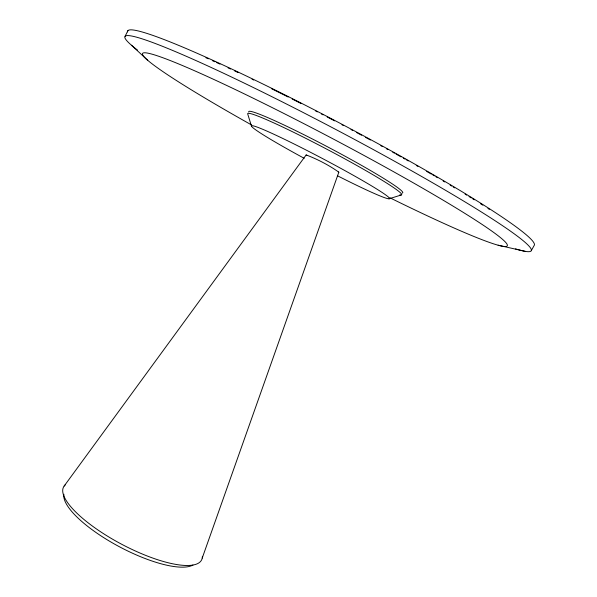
<?xml version="1.0" encoding="UTF-8"?>
<svg xmlns="http://www.w3.org/2000/svg" width="597" height="597" viewBox="0 0 597 597"><rect width="100%" height="100%" fill="white"/><g stroke="black" fill="none" stroke-linecap="round" stroke-linejoin="round"><path stroke-width="0.9" d="M202.234 558.053L338.835 172.182C328.962 165.182 317.529 159.25 306.164 154.921L64.155 486.048M125.116 36.283L127.907 30.671M531.285 250.65L534.33 245.188A229.8 17.35 27.8 0 0 333.104 119.609A229.8 17.35 27.8 0 0 127.586 31.887M389.065 198.786L401.147 195.018M338.835 172.182L338.26 172.115M498.129 245.21L525.539 251.412M306.798 155.608L306.164 154.921M131.459 45.223L147.705 60.29M251.449 126.101L247.718 113.967A87.02 5.38 27.8 0 1 332.328 152.116A87.02 5.38 27.8 0 1 399.759 194.906M202.405 556.322A78.058 23.425 27.9 0 1 122.9 544.897A78.058 23.425 27.9 0 1 65.312 484.824M192.943 565.053A74.476 22.619 27.9 0 1 116.512 545.188A74.476 22.619 27.9 0 1 63.894 494.234M251.479 124.9A206.129 13.313 27.8 0 1 182.869 65.707A206.129 13.313 27.8 0 1 472.518 218.211A206.129 13.313 27.8 0 1 389.923 197.794M137.571 50.155A229.651 16.112 27.8 0 1 332.268 127.616A229.651 16.112 27.8 0 1 515.539 248.882M205.92 57.745A225.882 17.044 27.8 0 1 208.323 58.819M212.405 60.655A225.882 17.044 27.8 0 1 214.89 61.789M216.569 62.551A225.882 17.044 27.8 0 1 219.965 64.103M228.061 67.849A225.882 17.044 27.8 0 1 230.532 68.998M234.696 70.953A225.882 17.044 27.8 0 1 238.069 72.543M252.068 79.229A225.882 17.044 27.8 0 1 253.718 80.028M271.836 88.878A225.882 17.044 27.8 0 1 288.135 96.998M292.187 99.035A225.882 17.044 27.8 0 1 301.052 103.527M315.716 111.042A225.882 17.044 27.8 0 1 317.35 111.885M321.447 114.005A225.882 17.044 27.8 0 1 323.089 114.855M327.193 116.997A225.882 17.044 27.8 0 1 334.589 120.863M341.969 124.758A225.882 17.044 27.8 0 1 343.611 125.624M350.976 129.534A225.882 17.044 27.8 0 1 352.611 130.407M356.693 132.594A225.882 17.044 27.8 0 1 361.566 135.213M365.61 137.392A225.882 17.044 27.8 0 1 370.438 140.004M380.826 145.675A225.882 17.044 27.8 0 1 382.408 146.541M386.349 148.713A225.882 17.044 27.8 0 1 387.923 149.571M392.759 152.25A225.882 17.044 27.8 0 1 394.416 153.168M396.065 154.086A225.882 17.044 27.8 0 1 400.99 156.839M403.43 158.205A225.882 17.044 27.8 0 1 405.05 159.115M406.661 160.018A225.882 17.044 27.8 0 1 408.273 160.929M416.281 165.459A225.882 17.044 27.8 0 1 417.9 166.384M426.668 171.406A225.882 17.044 27.8 0 1 431.34 174.108M432.877 174.996A225.882 17.044 27.8 0 1 434.407 175.884M435.929 176.772A225.882 17.044 27.8 0 1 437.549 177.719M443.153 181.003A225.882 17.044 27.8 0 1 444.735 181.936M450.16 185.152A225.882 17.044 27.8 0 1 451.683 186.055M453.19 186.958A225.882 17.044 27.8 0 1 454.69 187.854M465.115 194.159A225.882 17.044 27.8 0 1 466.69 195.122M469.018 196.547A225.882 17.044 27.8 0 1 471.302 197.958M472.802 198.891A225.882 17.044 27.8 0 1 474.287 199.808M480.578 203.749A225.882 17.044 27.8 0 1 482.846 205.189M487.943 208.457A225.882 17.044 27.8 0 1 489.353 209.368M304.186 158.302A78.006 4.209 27.8 0 1 263.419 129.594A78.006 4.209 27.8 0 1 376.961 189.167A78.006 4.209 27.8 0 1 337.648 175.861M248.748 111.967A87.043 5.56 27.8 0 1 329.477 147.847A87.043 5.56 27.8 0 1 402.214 193.04"/></g></svg>
